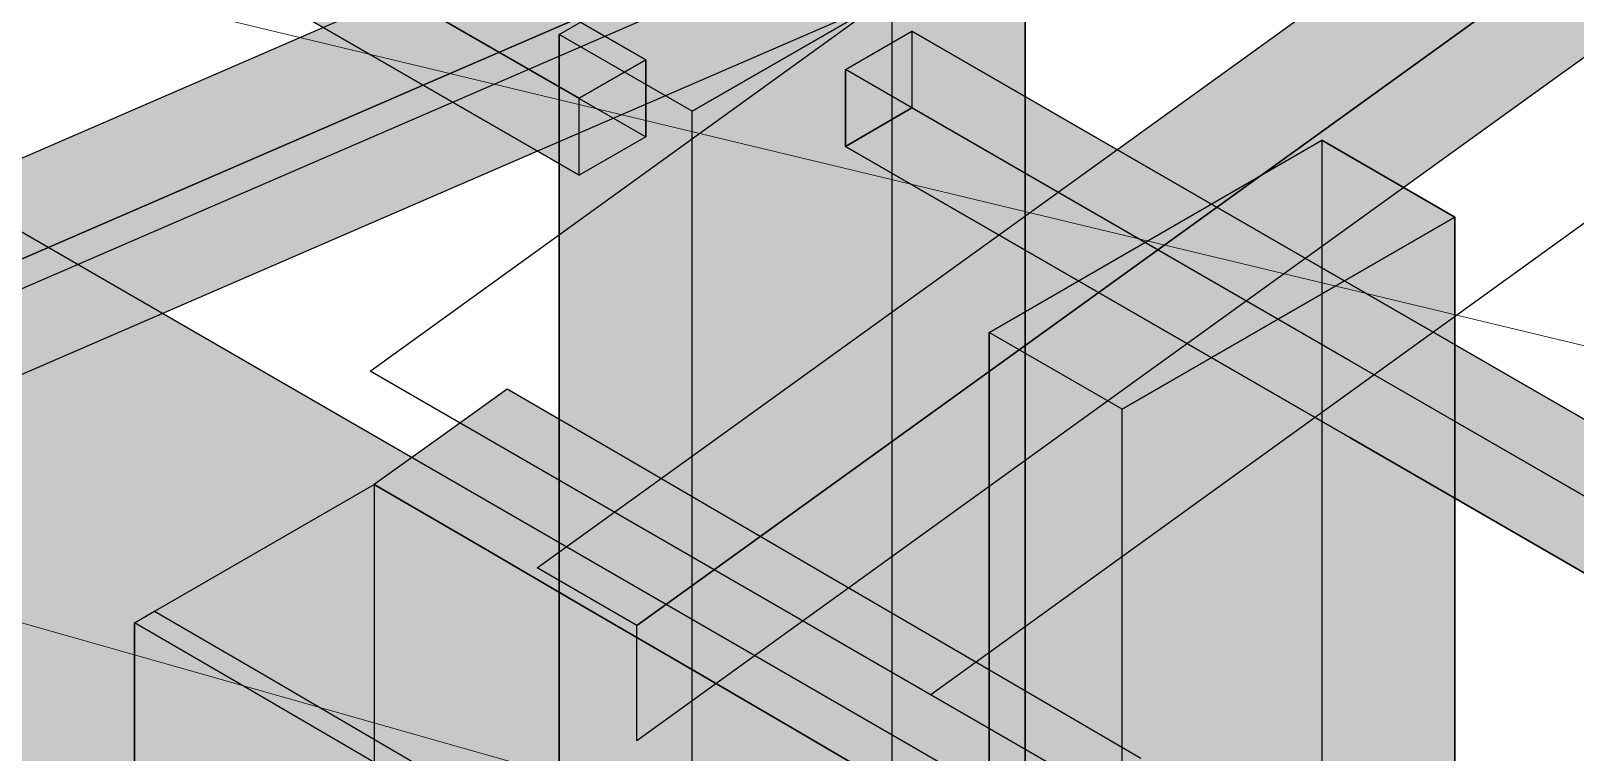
# Model space of a CAD drawing. Header units: metres. Extents: x 0 to 34.2, y 0 to 17.8.
# Drawn here: x 12.718 to 13.722, y 7.299 to 7.768 of the extents above; entities that cross this region are included whole.
import ezdxf

# ---------------------------------------------------------------- set-up
doc = ezdxf.new("R2010")
doc.units = ezdxf.units.M
doc.header["$LTSCALE"] = 0.25
doc.layers.add('ISO-ARISTAS', color=8, linetype='CONTINUOUS')
doc.layers.add('ISO-CONCRETO-SUP', color=254, linetype='CONTINUOUS', true_color=0xe8e8e8)
doc.layers.add('LLAMADAS', color=30, linetype='CONTINUOUS', lineweight=18)

msp = doc.modelspace()

# ---------------------------------------------------------------- linework, layer by layer
at = {"layer": 'ISO-ARISTAS', "color": 250}
for p, q in [((12.9385, 7.5469), (15.0282, 9.055)), ((15.3929, 8.8444), (13.3032, 7.3363)), ((11.9001, 7.249), (13.9898, 8.1539)), ((14.0029, 7.9491), (13.706, 7.7348)), ((13.1178, 7.7494), (12.7863, 7.9407)), ((12.7863, 7.9407), (13.1178, 7.7494)), ((12.2104, 7.9269), (12.881, 7.5397)), ((13.0744, 7.7244), (12.743, 7.9157)), ((13.0744, 7.7244), (12.743, 7.9157)), ((12.7863, 7.8907), (13.1178, 7.6994)), ((12.7863, 7.8907), (13.1178, 7.6994)), ((13.0615, 7.7659), (13.278, 7.8909)), ((13.0615, 7.7659), (13.278, 7.8909)), ((13.278, 7.8909), (13.278, 7.5233)), ((13.278, 7.8909), (13.278, 7.5233)), ((12.9895, 7.74), (13.2864, 7.8686)), ((13.2864, 7.8686), (12.9895, 7.74)), ((13.0744, 7.6744), (12.743, 7.8657)), ((12.743, 7.8657), (13.0744, 7.6744)), ((13.3441, 7.633), (13.641, 7.8473)), ((13.1481, 7.7159), (13.3646, 7.8409)), ((13.3646, 7.8409), (13.1481, 7.7159)), ((13.3646, 7.4733), (13.3646, 7.8409)), ((13.3646, 7.8409), (13.3646, 7.4733)), ((13.706, 7.8098), (13.409, 7.5955)), ((13.409, 7.5955), (13.706, 7.8098)), ((12.9895, 7.665), (13.2864, 7.7936)), ((12.9246, 7.7775), (12.6276, 7.649)), ((13.2477, 7.7431), (13.291, 7.7681)), ((13.2477, 7.7431), (13.291, 7.7681)), ((13.291, 7.7681), (13.291, 7.7181)), ((13.6192, 7.5786), (13.291, 7.7681)), ((13.291, 7.7681), (13.291, 7.7181)), ((13.291, 7.7681), (13.6192, 7.5786)), ((13.0615, 7.3983), (13.0615, 7.7659)), ((13.1481, 7.7159), (13.0615, 7.7659)), ((13.0615, 7.7659), (13.0615, 7.3983)), ((13.1481, 7.7159), (13.0615, 7.7659)), ((13.1178, 7.7494), (13.0744, 7.7244)), ((13.0744, 7.7244), (13.1178, 7.7494)), ((13.1178, 7.6994), (13.1178, 7.7494)), ((13.1178, 7.7494), (13.1178, 7.6994)), ((12.6926, 7.6115), (12.9895, 7.74)), ((12.9895, 7.74), (12.6926, 7.6115)), ((13.2477, 7.6931), (13.2477, 7.7431)), ((13.5759, 7.5536), (13.2477, 7.7431)), ((13.5759, 7.5536), (13.2477, 7.7431)), ((13.2477, 7.7431), (13.2477, 7.6931)), ((13.706, 7.7348), (13.409, 7.5205)), ((13.0744, 7.6744), (13.0744, 7.7244)), ((13.0744, 7.6744), (13.0744, 7.7244)), ((13.1481, 7.3483), (13.1481, 7.7159)), ((13.1481, 7.3483), (13.1481, 7.7159)), ((13.291, 7.7181), (13.2477, 7.6931)), ((13.2477, 7.6931), (13.291, 7.7181)), ((13.291, 7.7181), (13.6192, 7.5286)), ((13.291, 7.7181), (13.6192, 7.5286)), ((13.1178, 7.6994), (13.0744, 7.6744)), ((13.1178, 7.6994), (13.0744, 7.6744)), ((13.3412, 7.5721), (13.5577, 7.6971)), ((13.3412, 7.5721), (13.5577, 7.6971)), ((13.6443, 7.6471), (13.5577, 7.6971)), ((13.5577, 7.6971), (13.5577, 7.3336)), ((13.5577, 7.6971), (13.5577, 7.3336)), ((13.5577, 7.6971), (13.6443, 7.6471)), ((13.5759, 7.5036), (13.2477, 7.6931)), ((13.2477, 7.6931), (13.5759, 7.5036)), ((12.6926, 7.5365), (12.9895, 7.665)), ((13.4278, 7.5221), (13.6443, 7.6471)), ((13.6443, 7.6471), (13.4278, 7.5221)), ((13.6443, 7.2836), (13.6443, 7.6471)), ((13.6443, 7.6471), (13.6443, 7.2836)), ((13.0472, 7.4188), (13.3441, 7.633)), ((13.409, 7.5955), (13.1121, 7.3813)), ((13.1121, 7.3813), (13.409, 7.5955)), ((13.9474, 7.3891), (13.6192, 7.5786)), ((13.6192, 7.5786), (13.9474, 7.3891)), ((13.3412, 7.2086), (13.3412, 7.5721)), ((13.4278, 7.5221), (13.3412, 7.5721)), ((13.3412, 7.5721), (13.3412, 7.2086)), ((13.4278, 7.5221), (13.3412, 7.5721)), ((14.5796, 6.5994), (12.9385, 7.5469)), ((13.9041, 7.3641), (13.5759, 7.5536)), ((13.9041, 7.3641), (13.5759, 7.5536)), ((12.881, 7.5397), (13.5516, 7.1525)), ((13.0277, 7.5352), (12.9844, 7.5042)), ((13.0964, 7.4952), (13.0277, 7.5352)), ((13.6192, 7.5286), (13.9474, 7.3391)), ((13.6192, 7.5286), (13.9474, 7.3391)), ((13.409, 7.5205), (13.1121, 7.3063)), ((13.278, 7.5233), (13.278, 7.1558)), ((13.278, 7.5233), (13.278, 7.1558)), ((13.4278, 7.1586), (13.4278, 7.5221)), ((13.4278, 7.1586), (13.4278, 7.5221)), ((12.9844, 7.5042), (12.9411, 7.4732)), ((13.1651, 7.4551), (13.0964, 7.4952)), ((13.9041, 7.3141), (13.5759, 7.5036)), ((13.5759, 7.5036), (13.9041, 7.3141)), ((12.7852, 7.3832), (12.9411, 7.4732)), ((13.0098, 7.4332), (12.9411, 7.4732)), ((12.9411, 7.4732), (12.9411, 7.4032)), ((12.9411, 7.4732), (13.0098, 7.4332)), ((12.9411, 7.4732), (12.9411, 7.2632)), ((13.3646, 7.1058), (13.3646, 7.4733)), ((13.3646, 7.4733), (13.3646, 7.1058)), ((13.2338, 7.4151), (13.1651, 7.4551)), ((13.0785, 7.3931), (13.0098, 7.4332)), ((13.0098, 7.4332), (13.0785, 7.3931)), ((13.1121, 7.3813), (13.0472, 7.4188)), ((13.3025, 7.375), (13.2338, 7.4151)), ((12.9411, 7.4032), (12.9411, 7.3332)), ((13.0615, 7.0308), (13.0615, 7.3983)), ((13.0615, 7.3983), (13.0615, 7.0308)), ((12.7852, 7.3832), (12.7982, 7.3907)), ((12.7982, 7.3907), (12.8669, 7.3507)), ((13.1472, 7.3531), (13.0785, 7.3931)), ((13.0785, 7.3931), (13.1472, 7.3531)), ((12.7852, 7.1732), (12.7852, 7.3832)), ((12.8539, 7.3432), (12.7852, 7.3832)), ((12.7852, 7.3832), (12.7852, 7.3132)), ((12.8539, 7.3432), (12.7852, 7.3832)), ((13.1121, 7.3063), (13.1121, 7.3813)), ((13.3712, 7.3349), (13.3025, 7.375)), ((12.8669, 7.3507), (12.9356, 7.3106)), ((13.2159, 7.313), (13.1472, 7.3531)), ((13.1472, 7.3531), (13.2159, 7.313)), ((13.1481, 6.9808), (13.1481, 7.3483)), ((13.1481, 6.9808), (13.1481, 7.3483)), ((12.9226, 7.3031), (12.8539, 7.3432)), ((12.9226, 7.3031), (12.8539, 7.3432)), ((13.4399, 7.2949), (13.3712, 7.3349)), ((12.9411, 7.3332), (12.9411, 7.2632)), ((13.5577, 7.3336), (13.5577, 6.9701)), ((13.5577, 7.3336), (13.5577, 6.9701)), ((12.7852, 7.3132), (12.7852, 7.2432)), ((12.9356, 7.3106), (13.0043, 7.2706)), ((13.2846, 7.2729), (13.2159, 7.313)), ((13.2159, 7.313), (13.2846, 7.2729)), ((12.9913, 7.2631), (12.9226, 7.3031)), ((12.9913, 7.2631), (12.9226, 7.3031))]:
    msp.add_line(p, q, dxfattribs=at)
at = {"layer": 'ISO-CONCRETO-SUP', "true_color": 0x575d65}
for points in [[(14.0029, 7.9491), (13.706, 7.7348), (14.0029, 8.0241), (13.706, 7.8098)], [(13.278, 7.5233), (13.0615, 7.3983), (13.278, 7.8909), (13.0615, 7.7659)], [(12.9895, 7.665), (13.2864, 7.7936), (12.9895, 7.74), (13.2864, 7.8686)], [(13.3646, 7.4733), (13.1481, 7.3483), (13.3646, 7.8409), (13.1481, 7.7159)], [(13.706, 7.7348), (13.409, 7.5205), (13.706, 7.8098), (13.409, 7.5955)], [(13.291, 7.7181), (13.2477, 7.6931), (13.291, 7.7681), (13.2477, 7.7431)], [(13.1178, 7.6994), (13.0744, 7.6744), (13.1178, 7.7494), (13.0744, 7.7244)], [(12.6926, 7.5365), (12.9895, 7.665), (12.6926, 7.6115), (12.9895, 7.74)], [(13.5577, 7.3336), (13.3412, 7.2086), (13.5577, 7.6971), (13.3412, 7.5721)], [(13.6443, 7.2836), (13.4278, 7.1586), (13.6443, 7.6471), (13.4278, 7.5221)], [(13.409, 7.5205), (13.1121, 7.3063), (13.409, 7.5955), (13.1121, 7.3813)], [(13.278, 7.1558), (13.0615, 7.0308), (13.278, 7.5233), (13.0615, 7.3983)], [(13.3646, 7.1058), (13.1481, 6.9808), (13.3646, 7.4733), (13.1481, 7.3483)], [(13.5577, 6.9701), (13.3412, 6.8451), (13.5577, 7.3336), (13.3412, 7.2086)]]:
    msp.add_solid(points, dxfattribs=at)
at = {"layer": 'ISO-CONCRETO-SUP', "true_color": 0x6b737d}
for points in [[(12.7863, 7.9407), (13.1178, 7.7494), (12.743, 7.9157), (13.0744, 7.7244)], [(12.7863, 7.8907), (13.1178, 7.6994), (12.743, 7.8657), (13.0744, 7.6744)], [(13.278, 7.8909), (13.3646, 7.8409), (13.0615, 7.7659), (13.1481, 7.7159)], [(13.291, 7.7681), (13.6192, 7.5786), (13.2477, 7.7431), (13.5759, 7.5536)], [(13.291, 7.7181), (13.6192, 7.5286), (13.2477, 7.6931), (13.5759, 7.5036)], [(13.5577, 7.6971), (13.6443, 7.6471), (13.3412, 7.5721), (13.4278, 7.5221)], [(13.6192, 7.5786), (13.9474, 7.3891), (13.5759, 7.5536), (13.9041, 7.3641)], [(13.6192, 7.5286), (13.9474, 7.3391), (13.5759, 7.5036), (13.9041, 7.3141)]]:
    msp.add_solid(points, dxfattribs=at)
at = {"layer": 'ISO-CONCRETO-SUP', "true_color": 0x616771}
for points in [[(12.7863, 7.8907), (13.1178, 7.6994), (12.7863, 7.9407), (13.1178, 7.7494)], [(12.743, 7.8657), (13.0744, 7.6744), (12.743, 7.9157), (13.0744, 7.7244)], [(13.278, 7.5233), (13.3646, 7.4733), (13.278, 7.8909), (13.3646, 7.8409)], [(13.291, 7.7181), (13.6192, 7.5286), (13.291, 7.7681), (13.6192, 7.5786)], [(13.0615, 7.3983), (13.1481, 7.3483), (13.0615, 7.7659), (13.1481, 7.7159)], [(13.2477, 7.6931), (13.5759, 7.5036), (13.2477, 7.7431), (13.5759, 7.5536)], [(13.5577, 7.3336), (13.6443, 7.2836), (13.5577, 7.6971), (13.6443, 7.6471)], [(13.6192, 7.5286), (13.9474, 7.3391), (13.6192, 7.5786), (13.9474, 7.3891)], [(13.3412, 7.2086), (13.4278, 7.1586), (13.3412, 7.5721), (13.4278, 7.5221)], [(13.5759, 7.5036), (13.9041, 7.3141), (13.5759, 7.5536), (13.9041, 7.3641)], [(13.278, 7.1558), (13.3646, 7.1058), (13.278, 7.5233), (13.3646, 7.4733)], [(13.0615, 7.0308), (13.1481, 6.9808), (13.0615, 7.3983), (13.1481, 7.3483)], [(13.5577, 6.9701), (13.6443, 6.9201), (13.5577, 7.3336), (13.6443, 7.2836)]]:
    msp.add_solid(points, dxfattribs=at)
at = {"layer": 'ISO-CONCRETO-SUP', "true_color": 0xc9c7c0}
for points in [[(12.2104, 7.9269), (12.881, 7.5397), (11.6475, 7.6019), (12.3181, 7.2147)], [(12.881, 7.5397), (13.5516, 7.1525), (12.3181, 7.2147), (12.9887, 6.8275)]]:
    msp.add_solid(points, dxfattribs=at)
at = {"layer": 'ISO-CONCRETO-SUP', "true_color": 0x686f79}
for points in [[(12.9246, 7.7775), (12.9895, 7.74), (13.2215, 7.9061), (13.2864, 7.8686)], [(12.6276, 7.649), (12.6926, 7.6115), (12.9246, 7.7775), (12.9895, 7.74)]]:
    msp.add_solid(points, dxfattribs=at)
at = {"layer": 'ISO-CONCRETO-SUP', "true_color": 0x6e7681}
for points in [[(13.641, 7.8473), (13.706, 7.8098), (13.3441, 7.633), (13.409, 7.5955)], [(13.3441, 7.633), (13.409, 7.5955), (13.0472, 7.4188), (13.1121, 7.3813)]]:
    msp.add_solid(points, dxfattribs=at)
at = {"layer": 'ISO-CONCRETO-SUP', "true_color": 0xc2c5cd}
for points in [[(12.9844, 7.5042), (13.0531, 7.4642), (13.0277, 7.5352), (13.0964, 7.4952)], [(12.9411, 7.4732), (13.0098, 7.4332), (12.9844, 7.5042), (13.0531, 7.4642)], [(13.0531, 7.4642), (13.1218, 7.4241), (13.0964, 7.4952), (13.1651, 7.4551)], [(13.0098, 7.4332), (13.0785, 7.3931), (13.0531, 7.4642), (13.1218, 7.4241)], [(13.1218, 7.4241), (13.1905, 7.3841), (13.1651, 7.4551), (13.2338, 7.4151)], [(13.0785, 7.3931), (13.1472, 7.3531), (13.1218, 7.4241), (13.1905, 7.3841)], [(13.1905, 7.3841), (13.2592, 7.344), (13.2338, 7.4151), (13.3025, 7.375)], [(13.1472, 7.3531), (13.2159, 7.313), (13.1905, 7.3841), (13.2592, 7.344)], [(13.2592, 7.344), (13.3279, 7.3039), (13.3025, 7.375), (13.3712, 7.3349)], [(13.2159, 7.313), (13.2846, 7.2729), (13.2592, 7.344), (13.3279, 7.3039)], [(13.3279, 7.3039), (13.3966, 7.2639), (13.3712, 7.3349), (13.4399, 7.2949)], [(13.2846, 7.2729), (13.3533, 7.2329), (13.3279, 7.3039), (13.3966, 7.2639)]]:
    msp.add_solid(points, dxfattribs=at)
at = {"layer": 'ISO-CONCRETO-SUP', "true_color": 0xa8aaae}
msp.add_solid([(12.9411, 7.2632), (12.7852, 7.1732), (12.9411, 7.4732), (12.7852, 7.3832)], dxfattribs=at)
at = {"layer": 'ISO-CONCRETO-SUP', "true_color": 0xaaadb3}
for points in [[(12.9411, 7.4032), (13.0098, 7.3632), (12.9411, 7.4732), (13.0098, 7.4332)], [(13.0098, 7.3632), (13.0785, 7.3231), (13.0098, 7.4332), (13.0785, 7.3931)], [(12.9411, 7.3332), (13.0098, 7.2932), (12.9411, 7.4032), (13.0098, 7.3632)], [(13.0785, 7.3231), (13.1472, 7.2831), (13.0785, 7.3931), (13.1472, 7.3531)], [(12.7852, 7.3132), (12.8539, 7.2732), (12.7852, 7.3832), (12.8539, 7.3432)], [(13.0098, 7.2932), (13.0785, 7.2531), (13.0098, 7.3632), (13.0785, 7.3231)], [(13.1472, 7.2831), (13.2159, 7.243), (13.1472, 7.3531), (13.2159, 7.313)], [(12.8539, 7.2732), (12.9226, 7.2331), (12.8539, 7.3432), (12.9226, 7.3031)], [(12.9411, 7.2632), (13.0098, 7.2232), (12.9411, 7.3332), (13.0098, 7.2932)], [(13.0785, 7.2531), (13.1472, 7.2131), (13.0785, 7.3231), (13.1472, 7.2831)], [(12.7852, 7.2432), (12.8539, 7.2032), (12.7852, 7.3132), (12.8539, 7.2732)], [(13.2159, 7.243), (13.2846, 7.2029), (13.2159, 7.313), (13.2846, 7.2729)], [(12.9226, 7.2331), (12.9913, 7.1931), (12.9226, 7.3031), (12.9913, 7.2631)]]:
    msp.add_solid(points, dxfattribs=at)
at = {"layer": 'ISO-CONCRETO-SUP', "true_color": 0xbcc0c7}
for points in [[(12.7982, 7.3907), (12.8669, 7.3507), (12.7852, 7.3832), (12.8539, 7.3432)], [(12.8669, 7.3507), (12.9356, 7.3106), (12.8539, 7.3432), (12.9226, 7.3031)], [(12.9356, 7.3106), (13.0043, 7.2706), (12.9226, 7.3031), (12.9913, 7.2631)]]:
    msp.add_solid(points, dxfattribs=at)
at = {"layer": 'LLAMADAS'}
for p, q in [((18.48, 5.7486), (6.4, 9.1715)), ((18.48, 6.423), (10.0005, 8.4582))]:
    msp.add_line(p, q, dxfattribs=at)

doc.saveas('drawing.dxf')
